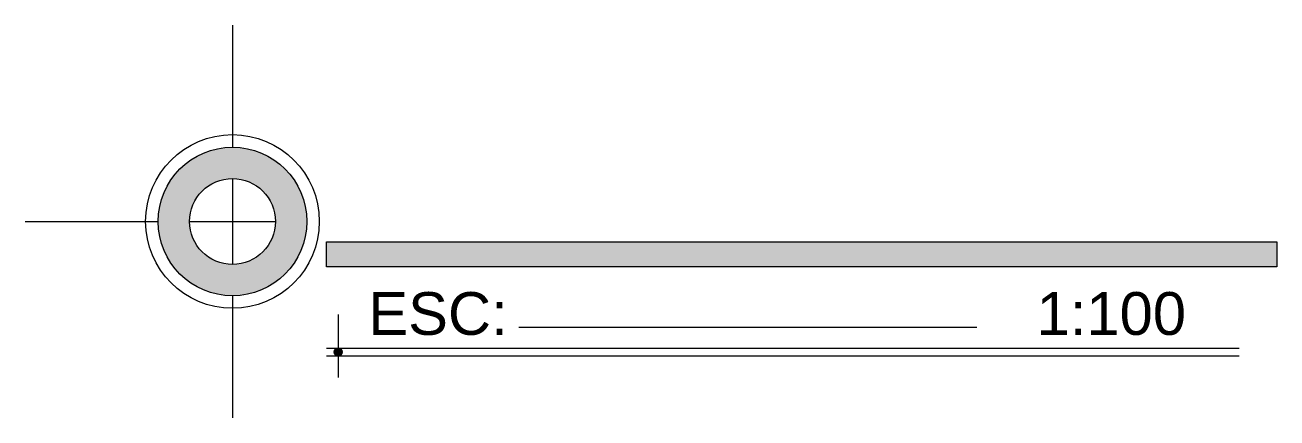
# Model space of a CAD drawing. Header units: metres. Extents: x -182 to 99, y 70 to 113.
# Drawn here: x -75.22 to -56.69, y 70.4 to 76.22 of the extents above; entities that cross this region are included whole.
import ezdxf

# ---------------------------------------------------------------- set-up
doc = ezdxf.new("R2010")
doc.units = ezdxf.units.M
doc.header["$LTSCALE"] = 0.01
for name, color, linetype, lineweight in [('referencia', 161, 'Continuous', 15), ('Sillas', 7, 'Continuous', 18), ('TEXTO', 120, 'Continuous', 50)]:
    doc.layers.add(name, color=color, linetype=linetype, lineweight=lineweight)

msp = doc.modelspace()

# ---------------------------------------------------------------- hatches: boundary and pattern name
at = {"layer": 'referencia'}
h = msp.add_hatch(color=20, dxfattribs=at)
h.paths.add_polyline_path([(-73.253, 73.31, 1), (-71.053, 73.31, 1)])
h.paths.add_polyline_path([(-71.517, 73.31, -1), (-72.789, 73.31, -1)], flags=16)
msp.add_hatch(color=20, dxfattribs=at).paths.add_polyline_path([(-70.53, 71.378, 1), (-70.646, 71.378, 1)])
at = {"layer": 'Sillas'}
msp.add_hatch(color=20, dxfattribs=at).paths.add_polyline_path([(-56.688, 73.008), (-70.759, 73.008), (-70.759, 72.637), (-56.688, 72.637)])

# ---------------------------------------------------------------- linework, layer by layer
at = {"layer": 'referencia', "color": 5}
for p, q in [((-72.153, 76.218), (-72.153, 74.41)), ((-72.153, 73.946), (-72.153, 72.673)), ((-75.224, 73.31), (-73.253, 73.31)), ((-72.789, 73.31), (-71.517, 73.31)), ((-72.153, 72.21), (-72.153, 70.401)), ((-70.588, 71.931), (-70.588, 71.436)), ((-67.914, 71.745), (-61.131, 71.745)), ((-70.763, 71.436), (-57.249, 71.436)), ((-70.763, 71.32), (-57.249, 71.32)), ((-70.588, 71.32), (-70.588, 70.998))]:
    msp.add_line(p, q, dxfattribs=at)
at = {"layer": 'referencia'}
msp.add_lwpolyline([(-70.759, 73.008), (-56.688, 73.008), (-56.688, 72.637), (-70.759, 72.637)], close=True, dxfattribs=at)
at = {"layer": 'referencia', "color": 5}
for centre, radius in [((-72.153, 73.31), 1.286), ((-72.153, 73.31), 1.1), ((-72.153, 73.31), 0.636), ((-70.588, 71.378), 0.058)]:
    msp.add_circle(centre, radius, dxfattribs=at)

# ---------------------------------------------------------------- texts
at = {"layer": 'TEXTO', "char_height": 0.63308, "width": 3.58545, "attachment_point": 1}
for s, insert in [('{\\fArial|b0|i0|c0|p34;\\C7;ESC:}', (-70.142, 72.264)), ('{\\fArial|b0|i0|c0|p34;\\C7;1:100}', (-60.247, 72.264))]:
    msp.add_mtext(s, dxfattribs=dict(at, insert=insert))

doc.saveas('drawing.dxf')
